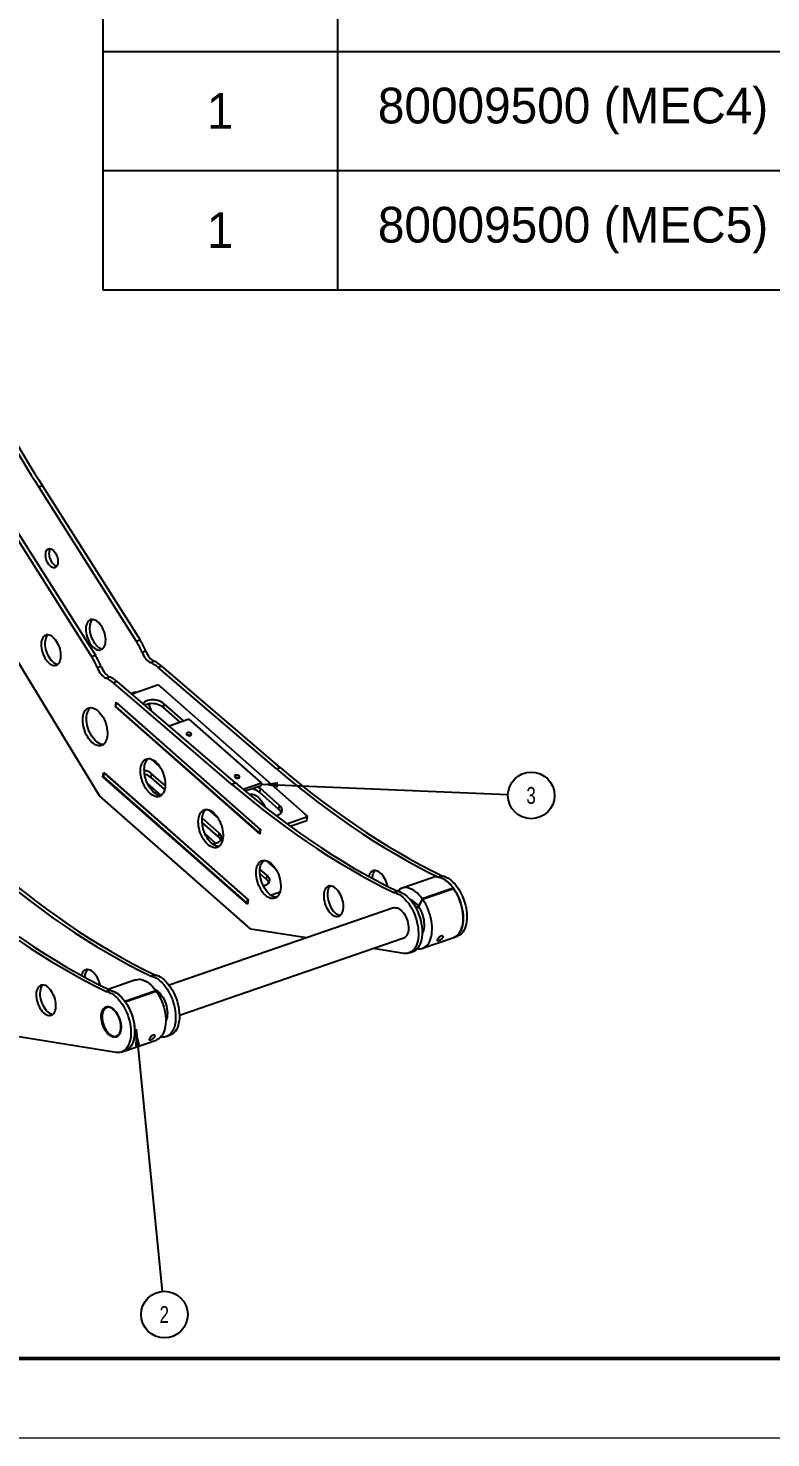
# Model space of a CAD drawing. Header units: millimetres. Extents: x 0 to 420, y 0 to 297.
# Drawn here: x 116.4 to 210, y 0 to 177.4 of the extents above; entities that cross this region are included whole.
import ezdxf

# ---------------------------------------------------------------- set-up
doc = ezdxf.new("R2010")
doc.units = ezdxf.units.MM
doc.layers.add('FORMATO', color=7, linetype='Continuous')
doc.styles.add('SLDTEXTSTYLE0', font='TXT', dxfattribs={"width": 0.75})
doc.dimstyles.new('SLDDIMSTYLE0', dxfattribs={"dimtxt": 0.18, "dimasz": 2.116667, "dimexe": 0, "dimexo": 0.0625, "dimgap": 0, "dimtad": 0, "dimtih": 1, "dimtoh": 1, "dimdec": 0, "dimrnd": 1e-09, "dimzin": 0, "dimdsep": 46, "dimtxsty": 'Standard', "dimsah": 1, "dimcen": 0.09, "dimadec": 0, "dimazin": 0, "dimtfac": 2.116667, "dimtdec": 0, "dimtofl": 0, "dimtmove": 0, "dimatfit": 3, "dimfxl": 1, "dimfrac": 2, "dimtolj": 1, "dimtzin": 0, "dimarcsym": 0})

# ---------------------------------------------------------------- blocks, each defined once
blk = doc.blocks.new('SW_NOTE_0_7')
at = {"layer": 'FORMATO', "color": 0}
blk.add_circle((2.93, -0.12), 2.93, dxfattribs=at)
at = {"layer": 'FORMATO', "color": 0, "insert": (2.91, 0.94), "char_height": 2.12, "attachment_point": 2, "style": 'SLDTEXTSTYLE0'}
blk.add_mtext('3', dxfattribs=at)
blk = doc.blocks.new('SW_NOTE_0_8')
at = {"layer": 'FORMATO', "color": 0}
blk.add_circle((0.29, -2.92), 2.93, dxfattribs=at)
at = {"layer": 'FORMATO', "color": 0, "insert": (0.27, -1.85), "char_height": 2.12, "attachment_point": 2, "style": 'SLDTEXTSTYLE0'}
blk.add_mtext('2', dxfattribs=at)
blk = doc.blocks.new('*T20')
at = {"color": 0, "linetype": 'ByBlock', "lineweight": -2, "transparency": 16777216}
for p, q in [((0, 0), (276.03, 0)), ((0, 0), (0, -108.73)), ((276.03, 0), (276.03, -108.73)), ((0, -11), (276.03, -11)), ((29.58, -11), (29.58, -108.73)), ((88.9, -11), (88.9, -108.73)), ((159.2, -11), (159.2, -108.73)), ((186.16, -11), (186.16, -108.73)), ((232.83, -11), (232.83, -108.73)), ((0, -33.73), (276.03, -33.73)), ((0, -48.73), (276.03, -48.73)), ((0, -63.73), (276.03, -63.73)), ((0, -78.73), (276.03, -78.73)), ((0, -93.73), (276.03, -93.73)), ((0, -108.73), (276.03, -108.73))]:
    blk.add_line(p, q, dxfattribs=at)
at = {"color": 0, "transparency": 16777216, "attachment_point": 5}
for s, insert, char_height, width in [('{\\fArial|b1|i0|c0|p34;MATERIAL SUBCONTRATADO}', (138.01, -5.5), 6, 273.0273), ('{\\fArial|b1|i0|c0|p34;¿SOLDADO?}', (254.43, -22.37), 4.5, 40.2008), ('MARCA', (14.79, -22.37), 4.5, 26.5785), ('{\\fArial|b1|i0|c0|p34;CODIGO ERP}', (59.24, -22.37), 4.5, 56.3218), ('{\\fArial|b1|i0|c0|p34;PLANO A ENVIAR}', (124.05, -22.37), 4.5, 67.2949), ('{\\fArial|b1|i0|c0|p34;UDS}', (172.68, -22.37), 4.5, 23.9603), ('{\\fArial|b1|i0|c0|p34;MATERIAL}', (209.49, -22.37), 4.5, 43.671), ('2', (14.79, -41.23), 4.5, 26.5785), ('80009500 (MEC1)', (59.24, -41.23), 4.5, 56.3218), ('80009500-R0-2-MEC', (124.05, -41.23), 4.5, 67.2949), ('4', (172.68, -41.23), 4.5, 23.9603), ('NYLON', (209.49, -41.23), 4.5, 43.671), ('NO', (254.43, -41.23), 4.5, 40.2008), ('80009500 (MEC2)', (59.24, -56.23), 4.5, 56.3218), ('4', (14.79, -56.23), 4.5, 26.5785), ('80009500-R0-4-MEC', (124.05, -56.23), 4.5, 67.2949), ('2', (172.68, -56.23), 4.5, 23.9603), ('INOX', (209.49, -56.23), 4.5, 43.671), ('NO', (254.43, -56.23), 4.5, 40.2008), ('5', (14.79, -71.23), 4.5, 26.5785), ('80009500 (MEC3)', (59.24, -71.23), 4.5, 56.3218), ('80009500-R0-5-MEC', (124.05, -71.23), 4.5, 67.2949), ('1', (172.68, -71.23), 4.5, 23.9603), ('INOX', (209.49, -71.23), 4.5, 43.671), ('NO', (254.43, -71.23), 4.5, 40.2008), ('80009500 (MEC4)', (59.24, -86.23), 4.5, 56.3218), ('1', (14.79, -86.23), 4.5, 26.5785), ('80009500-R0-1-3-MEC', (124.05, -86.23), 4.5, 67.2949), ('1', (172.68, -86.23), 4.5, 23.9603), ('ST52 ó F125', (209.49, -86.23), 4.5, 43.671), ('SI', (254.43, -86.23), 4.5, 40.2008), ('1', (14.79, -101.23), 4.5, 26.5785), ('80009500 (MEC5)', (59.24, -101.23), 4.5, 56.3218), ('80009500-R0-1-6-MEC', (124.05, -101.23), 4.5, 67.2949), ('2', (172.68, -101.23), 4.5, 23.9603), ('ST52 ó F125', (209.49, -101.23), 4.5, 43.671), ('SI', (254.43, -101.23), 4.5, 40.2008)]:
    blk.add_mtext(s, dxfattribs=dict(at, insert=insert, char_height=char_height, width=width))

msp = doc.modelspace()

# ---------------------------------------------------------------- linework, layer by layer
at = {"color": 7, "linetype": 'Continuous', "lineweight": 25}
for p, q in [((118.26, 119.81), (117.79, 119.65)), ((117.79, 119.65), (130.07, 100.28)), ((118.26, 119.81), (130.54, 100.44)), ((112.16, 117.71), (124.44, 98.34)), ((112.63, 117.87), (124.91, 98.5)), ((125.44, 80.81), (111.04, 104.42)), ((130.07, 100.28), (130.54, 100.44)), ((124.44, 98.34), (124.91, 98.5)), ((131.25, 99.02), (130.79, 98.86)), ((131.86, 97.58), (132.33, 97.74)), ((125.62, 97.09), (125.15, 96.92)), ((133.3, 97.13), (132.83, 96.97)), ((147.72, 84.22), (132.83, 96.97)), ((148.19, 84.39), (133.3, 97.13)), ((126.23, 95.64), (126.7, 95.8)), ((127.67, 95.19), (127.2, 95.03)), ((142.08, 82.29), (127.2, 95.03)), ((142.55, 82.45), (127.67, 95.19)), ((132.85, 94.76), (129.52, 93.61)), ((132.85, 94.76), (133.21, 94.44)), ((133.15, 94.49), (133.16, 94.53)), ((133.16, 94.53), (151.36, 78.5)), ((133.21, 94.44), (133.25, 94.45)), ((127.43, 92.03), (127.53, 92.59)), ((127.49, 92.02), (127.58, 92.5)), ((127.53, 92.59), (145.73, 76.56)), ((127.58, 92.5), (127.62, 92.51)), ((127.58, 92.5), (145.66, 76.58)), ((133.48, 91.92), (133.56, 92.4)), ((135.99, 90.27), (133.56, 92.4)), ((127.43, 92.03), (127.5, 92.06)), ((145.63, 76), (127.43, 92.03)), ((127.49, 92.02), (145.57, 76.09)), ((135.59, 90.06), (133.48, 91.92)), ((136.74, 90.45), (134.22, 89.58)), ((136.05, 90.21), (135.99, 90.27)), ((145.84, 82.44), (136.74, 90.45)), ((131.89, 85.46), (133.08, 84.41)), ((125.87, 83.22), (125.97, 83.78)), ((125.94, 83.2), (126.02, 83.68)), ((125.97, 83.78), (144.17, 67.75)), ((126.02, 83.68), (126.06, 83.7)), ((126.02, 83.68), (144.1, 67.76)), ((131.92, 83.11), (132, 83.59)), ((133.71, 82.09), (132, 83.59)), ((147.72, 84.22), (148.19, 84.39)), ((125.87, 83.22), (125.94, 83.24)), ((144.07, 67.19), (125.87, 83.22)), ((125.94, 83.2), (144.01, 67.28)), ((133.21, 80.87), (131.45, 82.42)), ((133.64, 81.59), (131.92, 83.11)), ((142.08, 82.29), (142.55, 82.45)), ((143.51, 81.64), (145.84, 82.44)), ((143.77, 81.42), (145.78, 82.12)), ((145.61, 81.24), (145.7, 81.72)), ((148.12, 79.58), (145.7, 81.72)), ((145.84, 82.44), (145.78, 82.12)), ((144.49, 64.04), (125.44, 80.81)), ((144.38, 80.92), (144.5, 81.03)), ((148.04, 79.1), (145.61, 81.24)), ((139.17, 79.05), (140.36, 78)), ((148.04, 79.1), (148.12, 79.58)), ((149.04, 77.29), (151.65, 78.19)), ((151.33, 78.53), (151.29, 78.51)), ((151.29, 78.51), (151.65, 78.19)), ((151.36, 78.5), (151.35, 78.46)), ((151.57, 77.71), (151.65, 78.19)), ((140.5, 76.11), (138.36, 77.99)), ((140.41, 75.63), (138.36, 77.44)), ((145.57, 76.09), (145.66, 76.58)), ((145.73, 76.56), (145.63, 76)), ((145.7, 76.59), (145.66, 76.58)), ((149.46, 76.99), (151.57, 77.71)), ((140.05, 74.85), (138.73, 76.01)), ((140.41, 75.63), (140.5, 76.11)), ((145.65, 76.12), (145.57, 76.09)), ((146.56, 70.76), (145.64, 71.58)), ((146.48, 70.28), (145.64, 71.02)), ((146.45, 72.64), (147.64, 71.59)), ((146.11, 69.51), (146.01, 69.6)), ((146.48, 70.28), (146.56, 70.76)), ((159.42, 70.85), (159.36, 70.67)), ((167.45, 70.53), (163.54, 69.19)), ((168.61, 70.74), (168.14, 70.58)), ((144.01, 67.28), (144.1, 67.76)), ((144.17, 67.75), (144.07, 67.19)), ((144.14, 67.77), (144.1, 67.76)), ((146.98, 68.31), (148.18, 68.72)), ((147.53, 68.05), (147.91, 68.18)), ((147.77, 68.04), (147.7, 68.11)), ((162.97, 68.8), (162.5, 68.64)), ((166.09, 67.84), (165.6, 66.91)), ((165.65, 66.84), (166.14, 67.77)), ((170, 69.19), (166.09, 67.84)), ((170.06, 69.12), (166.14, 67.77)), ((170, 69.19), (169.94, 69.08)), ((162.47, 66.7), (134.19, 56.97)), ((144.09, 67.31), (144.01, 67.28)), ((165.23, 66.79), (165.6, 66.91)), ((165.28, 66.71), (165.65, 66.84)), ((151.49, 62.93), (144.49, 64.04)), ((135.49, 53.19), (163.77, 62.92)), ((166.14, 61.62), (170.05, 62.97)), ((170.05, 62.97), (170.52, 63.13)), ((163.76, 60.98), (159.9, 61.59)), ((164.42, 61.03), (164.89, 61.19)), ((123.2, 58.38), (123.14, 58.21)), ((129.98, 57.64), (126.53, 56.45)), ((132.39, 58.28), (131.92, 58.12)), ((126.76, 56.34), (126.29, 56.18)), ((128.62, 54.95), (132.53, 56.3)), ((128.68, 54.87), (132.59, 56.22)), ((132.47, 56.18), (132.53, 56.3)), ((133.21, 55.77), (132.93, 55.67)), ((133.26, 55.69), (132.97, 55.59)), ((133.21, 55.77), (133.15, 55.65)), ((125.82, 53.53), (125.8, 53.45)), ((127.54, 48.52), (108.27, 51.58)), ((126.71, 50.81), (126.77, 50.75)), ((128.67, 48.73), (132.58, 50.07)), ((133.17, 50.45), (133.15, 50.46)), ((133.83, 50.51), (134.3, 50.67)), ((128.2, 48.57), (128.67, 48.73))]:
    msp.add_line(p, q, dxfattribs=at)
at = {"color": 8, "linetype": 'Continuous', "lineweight": 25}
msp.add_line((135.98, 90.19), (135.99, 90.27), dxfattribs=at)
at = {"color": 7, "linetype": 'Continuous', "lineweight": 50}
msp.add_line((20, 10), (410, 10), dxfattribs=at)
at = {"color": 7, "linetype": 'Continuous', "lineweight": 18}
msp.add_line((7.53, 0), (420, 0), dxfattribs=at)
at = {"color": 7, "linetype": 'Continuous', "lineweight": 25, "flags": 128}
for points in [[(120.12, 109.86), (120.06, 109.73), (119.97, 109.63), (119.87, 109.56), (119.76, 109.52), (119.64, 109.52), (119.51, 109.55), (119.38, 109.61), (119.25, 109.71), (119.12, 109.83), (119, 109.98), (118.9, 110.16), (118.81, 110.35), (118.73, 110.54), (118.68, 110.75), (118.65, 110.95), (118.64, 111.15), (118.65, 111.33), (118.68, 111.5), (118.74, 111.64), (118.81, 111.76), (118.9, 111.85), (119.01, 111.9), (119.13, 111.92), (119.26, 111.91), (119.39, 111.86), (119.52, 111.78), (119.65, 111.67), (119.77, 111.53), (119.88, 111.37), (119.98, 111.19), (120.06, 110.99), (120.13, 110.79), (120.17, 110.58), (120.19, 110.38), (120.19, 110.19), (120.17, 110.02), (120.12, 109.86)], [(120.03, 109.69), (119.98, 109.71), (119.85, 109.77), (119.72, 109.87), (119.59, 110), (119.47, 110.15), (119.37, 110.32), (119.28, 110.51), (119.2, 110.71), (119.15, 110.91), (119.12, 111.11), (119.11, 111.31), (119.12, 111.49), (119.15, 111.66), (119.21, 111.8), (119.27, 111.9)], [(123.83, 102.45), (123.77, 102.26), (123.73, 102.04), (123.72, 101.81), (123.72, 101.57), (123.75, 101.31), (123.8, 101.06), (123.87, 100.8), (123.96, 100.55), (124.07, 100.31), (124.19, 100.08), (124.33, 99.87), (124.48, 99.68), (124.64, 99.52), (124.8, 99.38), (124.97, 99.28), (125.13, 99.2), (125.3, 99.16), (125.45, 99.16), (125.6, 99.19), (125.74, 99.25), (125.86, 99.34), (125.97, 99.47), (126.06, 99.63), (126.13, 99.81), (126.18, 100.01), (126.2, 100.23), (126.21, 100.47), (126.19, 100.72), (126.15, 100.98), (126.09, 101.23), (126.01, 101.49), (125.91, 101.74), (125.79, 101.97), (125.66, 102.19), (125.52, 102.39), (125.37, 102.57), (125.21, 102.72), (125.04, 102.84), (124.87, 102.93), (124.71, 102.98), (124.55, 103.01), (124.4, 103), (124.25, 102.95), (124.12, 102.87), (124.01, 102.76), (123.91, 102.62), (123.83, 102.45)], [(124.3, 102.61), (124.24, 102.42), (124.2, 102.2), (124.19, 101.97), (124.19, 101.73), (124.22, 101.48), (124.27, 101.22), (124.34, 100.96), (124.43, 100.71), (124.54, 100.47), (124.66, 100.24), (124.8, 100.03), (124.95, 99.84), (125.11, 99.68), (125.27, 99.54), (125.44, 99.44), (125.6, 99.36), (125.76, 99.32), (125.83, 99.32)], [(118.2, 100.51), (118.14, 100.32), (118.1, 100.1), (118.08, 99.87), (118.09, 99.63), (118.12, 99.38), (118.17, 99.12), (118.24, 98.86), (118.33, 98.61), (118.44, 98.37), (118.56, 98.14), (118.7, 97.93), (118.85, 97.74), (119.01, 97.58), (119.17, 97.44), (119.33, 97.34), (119.5, 97.26), (119.66, 97.22), (119.82, 97.22), (119.97, 97.25), (120.11, 97.31), (120.23, 97.41), (120.34, 97.53), (120.42, 97.69), (120.49, 97.87), (120.54, 98.07), (120.57, 98.3), (120.58, 98.53), (120.56, 98.78), (120.52, 99.04), (120.46, 99.3), (120.38, 99.55), (120.28, 99.8), (120.16, 100.03), (120.03, 100.25), (119.89, 100.45), (119.73, 100.63), (119.57, 100.78), (119.41, 100.9), (119.24, 100.99), (119.08, 101.05), (118.92, 101.07), (118.76, 101.06), (118.62, 101.01), (118.49, 100.93), (118.38, 100.82), (118.28, 100.68), (118.2, 100.51)], [(118.67, 100.67), (118.61, 100.48), (118.57, 100.27), (118.55, 100.03), (118.56, 99.79), (118.59, 99.54), (118.64, 99.28), (118.71, 99.02), (118.8, 98.77), (118.91, 98.53), (119.03, 98.3), (119.17, 98.09), (119.32, 97.9), (119.47, 97.74), (119.64, 97.6), (119.8, 97.5), (119.97, 97.43), (120.13, 97.39), (120.2, 97.38)], [(130.79, 98.86), (130.88, 98.64), (131, 98.42), (131.12, 98.23), (131.26, 98.05), (131.4, 97.89), (131.55, 97.76), (131.71, 97.65), (131.86, 97.58)], [(131.25, 99.02), (131.35, 98.8), (131.47, 98.58), (131.59, 98.39), (131.73, 98.21), (131.87, 98.05), (132.02, 97.92), (132.18, 97.81), (132.33, 97.74)], [(125.15, 96.92), (125.25, 96.7), (125.36, 96.49), (125.49, 96.29), (125.63, 96.11), (125.77, 95.95), (125.92, 95.82), (126.08, 95.71), (126.23, 95.64)], [(125.62, 97.09), (125.72, 96.86), (125.83, 96.65), (125.96, 96.45), (126.1, 96.27), (126.24, 96.11), (126.39, 95.98), (126.54, 95.88), (126.7, 95.8)], [(129.79, 93.7), (129.82, 93.74), (129.94, 93.85)], [(133.56, 92.4), (133.41, 92.52), (133.22, 92.63), (133.02, 92.72), (132.8, 92.8), (132.58, 92.85), (132.34, 92.88), (132.11, 92.9), (131.89, 92.89), (131.67, 92.85), (131.48, 92.8), (131.31, 92.73), (131.16, 92.64), (131.05, 92.53), (130.96, 92.41), (130.95, 92.38)], [(133.48, 91.92), (133.32, 92.04), (133.14, 92.15), (132.94, 92.24), (132.72, 92.32), (132.49, 92.37), (132.26, 92.4), (132.03, 92.42), (131.8, 92.4), (131.59, 92.37), (131.39, 92.32), (131.22, 92.25), (131.15, 92.21)], [(126.29, 87.8), (126.21, 87.61), (126.1, 87.45), (125.98, 87.31), (125.84, 87.21), (125.69, 87.14), (125.52, 87.11), (125.35, 87.1), (125.17, 87.13), (124.99, 87.2), (124.81, 87.29), (124.62, 87.42), (124.44, 87.58), (124.27, 87.76), (124.1, 87.97), (123.95, 88.2), (123.81, 88.45), (123.68, 88.71), (123.57, 88.99), (123.48, 89.27), (123.41, 89.55), (123.36, 89.84), (123.33, 90.12), (123.32, 90.39), (123.33, 90.65), (123.37, 90.89), (123.43, 91.11), (123.5, 91.31), (123.6, 91.49), (123.71, 91.64), (123.84, 91.76), (123.99, 91.84), (124.15, 91.89), (124.32, 91.91), (124.49, 91.9), (124.67, 91.85), (124.86, 91.77), (125.04, 91.66), (125.22, 91.52), (125.4, 91.35), (125.57, 91.15), (125.73, 90.93), (125.88, 90.69), (126.01, 90.44), (126.13, 90.17), (126.23, 89.89), (126.31, 89.6), (126.37, 89.32), (126.41, 89.04), (126.43, 88.76), (126.43, 88.5), (126.41, 88.24), (126.36, 88.01), (126.29, 87.8)], [(125.91, 87.26), (125.82, 87.26), (125.64, 87.29), (125.46, 87.36), (125.28, 87.46), (125.09, 87.58), (124.91, 87.74), (124.74, 87.92), (124.57, 88.13), (124.42, 88.36), (124.28, 88.61), (124.15, 88.87), (124.04, 89.15), (123.95, 89.43), (123.88, 89.71), (123.83, 90), (123.8, 90.28), (123.79, 90.55), (123.8, 90.81), (123.84, 91.05), (123.9, 91.27), (123.97, 91.48), (124.07, 91.65), (124.18, 91.8), (124.31, 91.91)], [(136.5, 88.75), (136.42, 88.71), (136.38, 88.66), (136.37, 88.6), (136.4, 88.54), (136.46, 88.48), (136.54, 88.43), (136.64, 88.4), (136.75, 88.38), (136.85, 88.39), (136.93, 88.42), (136.99, 88.47), (137.01, 88.53), (137.01, 88.59), (136.96, 88.65), (136.89, 88.71), (136.8, 88.75), (136.69, 88.77), (136.59, 88.77), (136.5, 88.75)], [(136.72, 88.39), (136.67, 88.4), (136.6, 88.41)], [(133.57, 81.39), (133.49, 81.2), (133.38, 81.04), (133.26, 80.9), (133.12, 80.8), (132.97, 80.73), (132.8, 80.69), (132.63, 80.69), (132.45, 80.72), (132.27, 80.79), (132.09, 80.88), (131.9, 81.01), (131.72, 81.17), (131.55, 81.35), (131.38, 81.56), (131.23, 81.79), (131.09, 82.04), (130.96, 82.3), (130.85, 82.57), (130.76, 82.86), (130.69, 83.14), (130.64, 83.43), (130.61, 83.71), (130.6, 83.98), (130.61, 84.24), (130.65, 84.48), (130.71, 84.7), (130.78, 84.9), (130.88, 85.08), (130.99, 85.23), (131.12, 85.34), (131.27, 85.43), (131.43, 85.48), (131.59, 85.5), (131.77, 85.49), (131.95, 85.44), (132.14, 85.36), (132.32, 85.25), (132.5, 85.11), (132.68, 84.94), (132.85, 84.74), (133.01, 84.52), (133.16, 84.28), (133.29, 84.02), (133.41, 83.75), (133.51, 83.48), (133.59, 83.19), (133.65, 82.91), (133.69, 82.62), (133.71, 82.35), (133.71, 82.08), (133.69, 81.83), (133.64, 81.6), (133.57, 81.39)], [(133.19, 80.85), (133.1, 80.85), (132.92, 80.88), (132.74, 80.95), (132.56, 81.04), (132.37, 81.17), (132.19, 81.33), (132.02, 81.51), (131.85, 81.72), (131.7, 81.95), (131.56, 82.2), (131.43, 82.46), (131.32, 82.74), (131.23, 83.02), (131.16, 83.3), (131.11, 83.59), (131.08, 83.87), (131.07, 84.14), (131.08, 84.4), (131.12, 84.64), (131.18, 84.86), (131.25, 85.06), (131.35, 85.24), (131.46, 85.39), (131.59, 85.5)], [(142.56, 83.41), (142.49, 83.37), (142.45, 83.32), (142.44, 83.26), (142.46, 83.19), (142.52, 83.13), (142.61, 83.09), (142.71, 83.05), (142.81, 83.04), (142.91, 83.05), (143, 83.08), (143.05, 83.12), (143.08, 83.18), (143.07, 83.25), (143.03, 83.31), (142.96, 83.36), (142.86, 83.4), (142.76, 83.43), (142.66, 83.43), (142.56, 83.41)], [(147.72, 84.22), (149.06, 83.09), (150.4, 81.99), (151.75, 80.92), (153.11, 79.88), (154.47, 78.87), (155.83, 77.9), (157.19, 76.95), (158.55, 76.04), (159.92, 75.16), (161.29, 74.32), (162.66, 73.5), (164.03, 72.72), (165.4, 71.97), (166.77, 71.26), (168.14, 70.58)], [(148.19, 84.39), (149.53, 83.25), (150.87, 82.15), (152.22, 81.08), (153.58, 80.04), (154.93, 79.04), (156.29, 78.06), (157.66, 77.12), (159.02, 76.2), (160.39, 75.32), (161.76, 74.48), (163.13, 73.66), (164.5, 72.88), (165.87, 72.14), (167.24, 71.42), (168.61, 70.74)], [(142.08, 82.29), (143.43, 81.15), (144.77, 80.05), (146.12, 78.98), (147.48, 77.94), (148.83, 76.94), (150.19, 75.96), (151.56, 75.02), (152.92, 74.1), (154.29, 73.22), (155.66, 72.38), (157.03, 71.56), (158.4, 70.78), (159.77, 70.04), (161.14, 69.32), (162.5, 68.64)], [(142.55, 82.45), (143.9, 81.32), (145.24, 80.21), (146.59, 79.14), (147.95, 78.11), (149.3, 77.1), (150.66, 76.12), (152.03, 75.18), (153.39, 74.27), (154.76, 73.39), (156.13, 72.54), (157.49, 71.72), (158.86, 70.94), (160.23, 70.2), (161.6, 69.48), (162.97, 68.8)], [(142.79, 83.04), (142.73, 83.06), (142.66, 83.06)], [(144.28, 80.99), (144.34, 81.01), (144.51, 81.03), (144.68, 81.02), (144.86, 80.97), (145.05, 80.89), (145.23, 80.78), (145.41, 80.63), (145.59, 80.46), (145.76, 80.27), (145.92, 80.05), (146.07, 79.81), (146.2, 79.55), (146.28, 79.39)], [(140.85, 74.97), (140.76, 74.79), (140.66, 74.62), (140.54, 74.49), (140.4, 74.39), (140.25, 74.32), (140.08, 74.28), (139.91, 74.28), (139.73, 74.31), (139.55, 74.37), (139.37, 74.47), (139.18, 74.6), (139, 74.75), (138.83, 74.94), (138.66, 75.15), (138.51, 75.38), (138.37, 75.63), (138.24, 75.89), (138.13, 76.16), (138.04, 76.44), (137.97, 76.73), (137.92, 77.01), (137.89, 77.29), (137.88, 77.56), (137.89, 77.82), (137.93, 78.07), (137.99, 78.29), (138.06, 78.49), (138.16, 78.67), (138.27, 78.81), (138.4, 78.93), (138.55, 79.02), (138.71, 79.07), (138.87, 79.09), (139.05, 79.08), (139.23, 79.03), (139.42, 78.95), (139.6, 78.84), (139.78, 78.69), (139.96, 78.52), (140.13, 78.33), (140.29, 78.11), (140.44, 77.87), (140.57, 77.61), (140.69, 77.34), (140.79, 77.06), (140.87, 76.78), (140.93, 76.5), (140.97, 76.21), (140.99, 75.94), (140.99, 75.67), (140.96, 75.42), (140.92, 75.19), (140.85, 74.97)], [(140.47, 74.44), (140.38, 74.44), (140.2, 74.47), (140.02, 74.54), (139.84, 74.63), (139.65, 74.76), (139.47, 74.92), (139.3, 75.1), (139.13, 75.31), (138.98, 75.54), (138.84, 75.79), (138.71, 76.05), (138.6, 76.32), (138.51, 76.61), (138.44, 76.89), (138.39, 77.18), (138.36, 77.45), (138.35, 77.73), (138.36, 77.99), (138.4, 78.23), (138.45, 78.45), (138.53, 78.65), (138.63, 78.83), (138.74, 78.98), (138.87, 79.09)], [(147.66, 78.32), (147.66, 78.32), (147.86, 78.37), (148.03, 78.45), (148.18, 78.54), (148.29, 78.64), (148.38, 78.76), (148.42, 78.89), (148.43, 79.03), (148.41, 79.17), (148.35, 79.31), (148.25, 79.45), (148.12, 79.58)], [(139.59, 74.81), (139.6, 74.81), (139.83, 74.82), (140.04, 74.85), (140.23, 74.9), (140.41, 74.98), (140.55, 75.07), (140.67, 75.17), (140.75, 75.29), (140.8, 75.42), (140.81, 75.56), (140.78, 75.7), (140.72, 75.84), (140.63, 75.98), (140.5, 76.11)], [(111.5, 71.76), (112.84, 70.63), (114.19, 69.53), (115.54, 68.46), (116.89, 67.42), (118.25, 66.41), (119.61, 65.43), (120.97, 64.49), (122.34, 63.58), (123.7, 62.7), (125.07, 61.85), (126.44, 61.04), (127.81, 60.26), (129.18, 59.51), (130.55, 58.8), (131.92, 58.12)], [(111.97, 71.92), (113.31, 70.79), (114.66, 69.69), (116.01, 68.62), (117.36, 67.58), (118.72, 66.57), (120.08, 65.6), (121.44, 64.65), (122.8, 63.74), (124.17, 62.86), (125.54, 62.01), (126.91, 61.2), (128.28, 60.42), (129.65, 59.67), (131.02, 58.96), (132.39, 58.28)], [(148.13, 68.56), (148.04, 68.37), (147.94, 68.21), (147.82, 68.08), (147.68, 67.98), (147.53, 67.91), (147.36, 67.87), (147.19, 67.87), (147.01, 67.9), (146.83, 67.96), (146.65, 68.06), (146.46, 68.19), (146.28, 68.34), (146.11, 68.53), (145.94, 68.73), (145.79, 68.96), (145.65, 69.21), (145.52, 69.48), (145.41, 69.75), (145.32, 70.03), (145.25, 70.32), (145.2, 70.6), (145.17, 70.88), (145.16, 71.15), (145.17, 71.41), (145.21, 71.65), (145.27, 71.88), (145.34, 72.08), (145.44, 72.25), (145.55, 72.4), (145.68, 72.52), (145.83, 72.61), (145.99, 72.66), (146.15, 72.68), (146.33, 72.67), (146.51, 72.62), (146.7, 72.54), (146.88, 72.43), (147.06, 72.28), (147.24, 72.11), (147.41, 71.92), (147.57, 71.7), (147.72, 71.46), (147.85, 71.2), (147.97, 70.93), (148.07, 70.65), (148.15, 70.37), (148.21, 70.08), (148.25, 69.8), (148.27, 69.53), (148.27, 69.26), (148.24, 69.01), (148.2, 68.77), (148.13, 68.56)], [(147.75, 68.03), (147.66, 68.03), (147.48, 68.06), (147.3, 68.12), (147.11, 68.22), (146.93, 68.35), (146.75, 68.5), (146.58, 68.69), (146.41, 68.9), (146.26, 69.13), (146.12, 69.37), (145.99, 69.64), (145.88, 69.91), (145.79, 70.19), (145.72, 70.48), (145.67, 70.76), (145.64, 71.04), (145.63, 71.31), (145.64, 71.57), (145.68, 71.82), (145.73, 72.04), (145.81, 72.24), (145.91, 72.42), (146.02, 72.56), (146.15, 72.68)], [(161.73, 69.42), (161.68, 69.63), (161.6, 69.89), (161.5, 70.14), (161.38, 70.37), (161.25, 70.59), (161.11, 70.79), (160.95, 70.97), (160.79, 71.12), (160.63, 71.24), (160.46, 71.33), (160.3, 71.38), (160.14, 71.41), (159.98, 71.39), (159.84, 71.35), (159.71, 71.27), (159.6, 71.16), (159.5, 71.02), (159.42, 70.85)], [(105.87, 69.82), (107.21, 68.69), (108.55, 67.59), (109.9, 66.52), (111.26, 65.48), (112.62, 64.47), (113.98, 63.5), (115.34, 62.55), (116.7, 61.64), (118.07, 60.76), (119.44, 59.91), (120.81, 59.1), (122.18, 58.32), (123.55, 57.57), (124.92, 56.86), (126.29, 56.18)], [(106.34, 69.98), (107.68, 68.85), (109.02, 67.75), (110.37, 66.68), (111.73, 65.64), (113.08, 64.63), (114.44, 63.66), (115.81, 62.71), (117.17, 61.8), (118.54, 60.92), (119.91, 60.07), (121.28, 59.26), (122.65, 58.48), (124.02, 57.73), (125.39, 57.02), (126.76, 56.34)], [(146.06, 69.5), (146.11, 69.51), (146.3, 69.56), (146.47, 69.63), (146.62, 69.72), (146.73, 69.83), (146.82, 69.95), (146.86, 70.08), (146.87, 70.22), (146.85, 70.36), (146.79, 70.5), (146.69, 70.63), (146.56, 70.76)], [(153.79, 68.91), (153.73, 68.72), (153.69, 68.5), (153.67, 68.27), (153.68, 68.03), (153.71, 67.78), (153.76, 67.52), (153.83, 67.26), (153.92, 67.01), (154.02, 66.77), (154.15, 66.54), (154.29, 66.33), (154.43, 66.14), (154.59, 65.98), (154.76, 65.84), (154.92, 65.74), (155.09, 65.66), (155.25, 65.62), (155.41, 65.62), (155.56, 65.65), (155.69, 65.71), (155.82, 65.81), (155.92, 65.93), (156.01, 66.09), (156.08, 66.27), (156.13, 66.47), (156.16, 66.7), (156.16, 66.93), (156.15, 67.18), (156.11, 67.44), (156.05, 67.7), (155.97, 67.95), (155.87, 68.2), (155.75, 68.43), (155.62, 68.65), (155.48, 68.85), (155.32, 69.03), (155.16, 69.18), (155, 69.3), (154.83, 69.39), (154.66, 69.45), (154.5, 69.47), (154.35, 69.46), (154.21, 69.41), (154.08, 69.33), (153.96, 69.22), (153.86, 69.08), (153.79, 68.91)], [(166.09, 67.84), (165.88, 68.12), (165.66, 68.36), (165.44, 68.58), (165.21, 68.77), (164.97, 68.93), (164.74, 69.06), (164.5, 69.16), (164.27, 69.23), (164.05, 69.26), (163.83, 69.25), (163.62, 69.21), (163.42, 69.14), (163.23, 69.03), (163.06, 68.9), (162.97, 68.81)], [(170, 69.19), (169.79, 69.46), (169.58, 69.71), (169.35, 69.93), (169.12, 70.12), (168.89, 70.28), (168.65, 70.41), (168.42, 70.51), (168.18, 70.57), (167.96, 70.6), (167.74, 70.6), (167.53, 70.56), (167.45, 70.53)], [(168.14, 70.58), (168.37, 70.52), (168.6, 70.43), (168.84, 70.31), (169.08, 70.15), (169.31, 69.96), (169.54, 69.75), (169.76, 69.51), (169.97, 69.24), (170.17, 68.95), (170.36, 68.64), (170.53, 68.31), (170.69, 67.97), (170.83, 67.62), (170.95, 67.26), (171.05, 66.9), (171.13, 66.53), (171.19, 66.17), (171.23, 65.81), (171.24, 65.46), (171.23, 65.12), (171.21, 64.8), (171.15, 64.49), (171.08, 64.21), (170.99, 63.94), (170.87, 63.71), (170.74, 63.5), (170.59, 63.32), (170.42, 63.17), (170.24, 63.05), (170.05, 62.97)], [(168.61, 70.74), (168.84, 70.68), (169.07, 70.59), (169.31, 70.47), (169.54, 70.31), (169.78, 70.13), (170, 69.91), (170.23, 69.67), (170.44, 69.4), (170.64, 69.11), (170.83, 68.8), (171, 68.47), (171.16, 68.13), (171.3, 67.78), (171.42, 67.42), (171.52, 67.06), (171.6, 66.69), (171.66, 66.33), (171.7, 65.97), (171.71, 65.62), (171.7, 65.28), (171.67, 64.96), (171.62, 64.65), (171.55, 64.37), (171.46, 64.11), (171.34, 63.87), (171.21, 63.66), (171.06, 63.48), (170.89, 63.33), (170.71, 63.21), (170.52, 63.13)], [(154.25, 69.07), (154.2, 68.88), (154.16, 68.66), (154.14, 68.43), (154.15, 68.19), (154.18, 67.94), (154.23, 67.68), (154.3, 67.42), (154.39, 67.17), (154.49, 66.93), (154.62, 66.7), (154.76, 66.49), (154.9, 66.3), (155.06, 66.14), (155.22, 66), (155.39, 65.9), (155.56, 65.82), (155.72, 65.79), (155.79, 65.78)], [(162.5, 68.64), (162.74, 68.59), (162.97, 68.49), (163.21, 68.37), (163.44, 68.21), (163.68, 68.03), (163.9, 67.81), (164.12, 67.57), (164.34, 67.3), (164.54, 67.01), (164.72, 66.7), (164.9, 66.37), (165.05, 66.03), (165.19, 65.68), (165.32, 65.32), (165.42, 64.96), (165.5, 64.59), (165.56, 64.23), (165.59, 63.87), (165.61, 63.52), (165.6, 63.18), (165.57, 62.86), (165.52, 62.55), (165.45, 62.27), (165.35, 62.01), (165.24, 61.77), (165.11, 61.56), (164.95, 61.38), (164.79, 61.23), (164.6, 61.11), (164.41, 61.03), (164.2, 60.98), (163.98, 60.96), (163.76, 60.98)], [(162.97, 68.8), (163.21, 68.75), (163.44, 68.66), (163.68, 68.53), (163.91, 68.38), (164.14, 68.19), (164.37, 67.97), (164.59, 67.73), (164.8, 67.46), (165.01, 67.17), (165.19, 66.86), (165.37, 66.54), (165.52, 66.2), (165.66, 65.84), (165.78, 65.48), (165.89, 65.12), (165.97, 64.75), (166.03, 64.39), (166.06, 64.03), (166.08, 63.68), (166.07, 63.35), (166.04, 63.02), (165.99, 62.72), (165.92, 62.43), (165.82, 62.17), (165.71, 61.93), (165.58, 61.72), (165.42, 61.54), (165.26, 61.39), (165.07, 61.27), (164.89, 61.19)], [(165.46, 61.58), (165.63, 61.56), (165.85, 61.56), (166.06, 61.6), (166.26, 61.67), (166.45, 61.78), (166.62, 61.92), (166.78, 62.08), (166.91, 62.28), (167.04, 62.51), (167.14, 62.76), (167.22, 63.04), (167.28, 63.34), (167.31, 63.65), (167.33, 63.98), (167.32, 64.33), (167.3, 64.68), (167.24, 65.04), (167.17, 65.4), (167.08, 65.77), (166.97, 66.13), (166.84, 66.48), (166.69, 66.82), (166.52, 67.16), (166.34, 67.47), (166.14, 67.77)], [(170.05, 62.97), (170.17, 63.02), (170.36, 63.12), (170.53, 63.26), (170.69, 63.43), (170.83, 63.63), (170.95, 63.86), (171.05, 64.11), (171.13, 64.38), (171.19, 64.68), (171.23, 65), (171.24, 65.33), (171.24, 65.67), (171.21, 66.03), (171.16, 66.39), (171.08, 66.75), (170.99, 67.11), (170.88, 67.47), (170.75, 67.83), (170.6, 68.17), (170.43, 68.5), (170.25, 68.82), (170.06, 69.12)], [(162.47, 66.7), (162.48, 66.71), (162.63, 66.74), (162.78, 66.73), (162.95, 66.69), (163.11, 66.62), (163.28, 66.51), (163.44, 66.38), (163.6, 66.21), (163.75, 66.03), (163.89, 65.82), (164.01, 65.59), (164.12, 65.35), (164.21, 65.09), (164.28, 64.84), (164.33, 64.58), (164.36, 64.33), (164.36, 64.08), (164.35, 63.85), (164.31, 63.64), (164.25, 63.45)], [(166.08, 63.44), (166.1, 63.47), (166.2, 63.66), (166.27, 63.86), (166.33, 64.1), (166.36, 64.35), (166.37, 64.62), (166.35, 64.9), (166.31, 65.19), (166.25, 65.48), (166.17, 65.77), (166.06, 66.06), (165.94, 66.33), (165.8, 66.6), (165.65, 66.84)], [(125.51, 56.96), (125.46, 57.17), (125.38, 57.42), (125.28, 57.67), (125.16, 57.91), (125.03, 58.13), (124.89, 58.33), (124.74, 58.5), (124.58, 58.65), (124.41, 58.77), (124.24, 58.86), (124.08, 58.92), (123.92, 58.94), (123.77, 58.93), (123.62, 58.88), (123.49, 58.81), (123.38, 58.69), (123.28, 58.55), (123.2, 58.38)], [(117.57, 56.45), (117.51, 56.25), (117.47, 56.04), (117.45, 55.81), (117.46, 55.56), (117.49, 55.31), (117.54, 55.05), (117.61, 54.8), (117.7, 54.55), (117.81, 54.3), (117.93, 54.08), (118.07, 53.87), (118.22, 53.68), (118.37, 53.51), (118.54, 53.38), (118.7, 53.27), (118.87, 53.2), (119.03, 53.16), (119.19, 53.15), (119.34, 53.18), (119.48, 53.25), (119.6, 53.34), (119.71, 53.47), (119.79, 53.62), (119.86, 53.8), (119.91, 54.01), (119.94, 54.23), (119.94, 54.47), (119.93, 54.72), (119.89, 54.97), (119.83, 55.23), (119.75, 55.49), (119.65, 55.73), (119.53, 55.97), (119.4, 56.19), (119.26, 56.39), (119.1, 56.57), (118.94, 56.72), (118.78, 56.84), (118.61, 56.93), (118.45, 56.98), (118.29, 57), (118.13, 56.99), (117.99, 56.95), (117.86, 56.87), (117.75, 56.76), (117.65, 56.61), (117.57, 56.45)], [(129.98, 57.64), (130.06, 57.66), (130.27, 57.7), (130.49, 57.71), (130.72, 57.68), (130.95, 57.61), (131.18, 57.52), (131.42, 57.39), (131.65, 57.22), (131.88, 57.03), (132.11, 56.81), (132.32, 56.57), (132.53, 56.3)], [(131.92, 58.12), (132.15, 58.06), (132.39, 57.97), (132.62, 57.84), (132.86, 57.69), (133.09, 57.5), (133.32, 57.29), (133.54, 57.04), (133.75, 56.77), (133.95, 56.48), (134.14, 56.18), (134.31, 55.85), (134.47, 55.51), (134.61, 55.16), (134.73, 54.8), (134.83, 54.43), (134.91, 54.07), (134.97, 53.7), (135.01, 53.35), (135.02, 53), (135.02, 52.66), (134.99, 52.33), (134.94, 52.03), (134.86, 51.74), (134.77, 51.48), (134.65, 51.24), (134.52, 51.03), (134.37, 50.85), (134.2, 50.7), (134.02, 50.59), (133.82, 50.5), (133.61, 50.45), (133.4, 50.44), (133.17, 50.45)], [(132.39, 58.28), (132.62, 58.22), (132.85, 58.13), (133.09, 58.01), (133.33, 57.85), (133.56, 57.66), (133.79, 57.45), (134.01, 57.2), (134.22, 56.94), (134.42, 56.65), (134.61, 56.34), (134.78, 56.01), (134.94, 55.67), (135.08, 55.32), (135.2, 54.96), (135.3, 54.59), (135.38, 54.23), (135.44, 53.87), (135.48, 53.51), (135.49, 53.16), (135.49, 52.82), (135.46, 52.5), (135.4, 52.19), (135.33, 51.9), (135.24, 51.64), (135.12, 51.4), (134.99, 51.19), (134.84, 51.01), (134.67, 50.86), (134.49, 50.75), (134.3, 50.67)], [(118.04, 56.61), (117.98, 56.41), (117.94, 56.2), (117.92, 55.97), (117.93, 55.73), (117.96, 55.47), (118.01, 55.22), (118.08, 54.96), (118.17, 54.71), (118.28, 54.47), (118.4, 54.24), (118.54, 54.03), (118.69, 53.84), (118.84, 53.68), (119.01, 53.54), (119.17, 53.43), (119.34, 53.36), (119.5, 53.32), (119.57, 53.31)], [(126.29, 56.18), (126.52, 56.12), (126.75, 56.03), (126.99, 55.91), (127.23, 55.75), (127.46, 55.56), (127.69, 55.35), (127.91, 55.1), (128.12, 54.84), (128.32, 54.55), (128.51, 54.24), (128.68, 53.91), (128.84, 53.57), (128.98, 53.22), (129.1, 52.86), (129.2, 52.49), (129.28, 52.13), (129.34, 51.77), (129.38, 51.41), (129.39, 51.06), (129.38, 50.72), (129.36, 50.4), (129.3, 50.09), (129.23, 49.81), (129.14, 49.54), (129.02, 49.31), (128.89, 49.1), (128.74, 48.91), (128.57, 48.76), (128.39, 48.65), (128.19, 48.56), (127.98, 48.51), (127.76, 48.5), (127.54, 48.52)], [(126.76, 56.34), (126.99, 56.28), (127.22, 56.19), (127.46, 56.07), (127.69, 55.91), (127.93, 55.72), (128.15, 55.51), (128.38, 55.27), (128.59, 55), (128.79, 54.71), (128.98, 54.4), (129.15, 54.07), (129.31, 53.73), (129.45, 53.38), (129.57, 53.02), (129.67, 52.66), (129.75, 52.29), (129.81, 51.93), (129.85, 51.57), (129.86, 51.22), (129.85, 50.88), (129.82, 50.56), (129.77, 50.25), (129.7, 49.97), (129.61, 49.7), (129.49, 49.47), (129.36, 49.26), (129.21, 49.08), (129.04, 48.93), (128.86, 48.81), (128.67, 48.73)], [(126.76, 56.34), (126.8, 56.33), (127.04, 56.27), (127.27, 56.17), (127.51, 56.04), (127.74, 55.88), (127.97, 55.69), (128.2, 55.47), (128.41, 55.22), (128.62, 54.95)], [(132.59, 56.22), (132.78, 55.92), (132.96, 55.61), (133.13, 55.28), (133.28, 54.93), (133.41, 54.58), (133.52, 54.22), (133.61, 53.86), (133.69, 53.49), (133.74, 53.13), (133.77, 52.78), (133.77, 52.43), (133.76, 52.1), (133.72, 51.79), (133.66, 51.49), (133.58, 51.21), (133.48, 50.96), (133.36, 50.73), (133.22, 50.54), (133.06, 50.37), (132.89, 50.23), (132.7, 50.12), (132.58, 50.07)], [(133.26, 55.69), (133.42, 55.45), (133.56, 55.19), (133.68, 54.91), (133.78, 54.63), (133.87, 54.34), (133.93, 54.05), (133.97, 53.76), (133.98, 53.47), (133.97, 53.21), (133.94, 52.95), (133.89, 52.72), (133.81, 52.51), (133.77, 52.43)], [(128.03, 50.98), (127.95, 50.81), (127.85, 50.67), (127.74, 50.56), (127.61, 50.48), (127.47, 50.44), (127.31, 50.42), (127.15, 50.45), (126.99, 50.5), (126.82, 50.59), (126.66, 50.71), (126.5, 50.86), (126.34, 51.04), (126.2, 51.24), (126.07, 51.46), (125.95, 51.69), (125.85, 51.94), (125.77, 52.2), (125.71, 52.45), (125.67, 52.71), (125.66, 52.96), (125.66, 53.2), (125.69, 53.42), (125.74, 53.62), (125.81, 53.8), (125.89, 53.96), (126, 54.09), (126.12, 54.18), (126.26, 54.24), (126.41, 54.27), (126.57, 54.27), (126.73, 54.23), (126.9, 54.16), (127.06, 54.05), (127.23, 53.91), (127.38, 53.75), (127.53, 53.56), (127.67, 53.35), (127.79, 53.12), (127.9, 52.88), (127.99, 52.63), (128.06, 52.37), (128.11, 52.12), (128.14, 51.86), (128.15, 51.62), (128.13, 51.39), (128.09, 51.17), (128.03, 50.98)], [(125.92, 53.79), (125.85, 53.62), (125.8, 53.43), (125.77, 53.22), (125.76, 52.99), (125.77, 52.75), (125.8, 52.51), (125.86, 52.26), (125.93, 52.01), (126.03, 51.77), (126.14, 51.54), (126.26, 51.32), (126.4, 51.13), (126.55, 50.95), (126.71, 50.81), (126.87, 50.69), (127.03, 50.61), (127.19, 50.55), (127.34, 50.53), (127.49, 50.55), (127.63, 50.6), (127.75, 50.68), (127.86, 50.79), (127.96, 50.93), (128.03, 51.1), (128.08, 51.29), (128.11, 51.5), (128.12, 51.73), (128.11, 51.97), (128.08, 52.22), (128.02, 52.47), (127.95, 52.72), (127.85, 52.96), (127.74, 53.19), (127.62, 53.4), (127.48, 53.6), (127.33, 53.77), (127.17, 53.92), (127.01, 54.03), (126.85, 54.12), (126.69, 54.17), (126.53, 54.19), (126.39, 54.18), (126.25, 54.13), (126.13, 54.05), (126.02, 53.94), (125.92, 53.79)], [(125.82, 53.53), (125.87, 53.72), (125.95, 53.9)], [(128.68, 54.87), (128.87, 54.58), (129.05, 54.26), (129.22, 53.93), (129.37, 53.59), (129.5, 53.23), (129.61, 52.87), (129.7, 52.51), (129.78, 52.15), (129.83, 51.79), (129.85, 51.43), (129.86, 51.09), (129.85, 50.76), (129.81, 50.44), (129.75, 50.14), (129.67, 49.87), (129.57, 49.62), (129.45, 49.39), (129.31, 49.19), (129.15, 49.02), (128.98, 48.88), (128.79, 48.78), (128.67, 48.73)]]:
    msp.add_lwpolyline(points, dxfattribs=at)
at = {"color": 7, "linetype": 'Continuous', "lineweight": 25}
for centre, radius, start, end in [((290.87, 229.3), 204.89, 208.3299, 212.3546), ((291.34, 229.46), 204.89, 208.3299, 212.3546), ((125.22, 102.29), 0.974, 132.3242, 160.578), ((119.59, 100.35), 0.974, 132.3242, 160.578), ((123, 95.83), 8.35, 21.3062, 32.2144), ((123.47, 95.99), 8.35, 21.3062, 32.2144), ((117.37, 93.89), 8.35, 21.3062, 32.2144), ((117.84, 94.05), 8.35, 21.3062, 32.2144), ((130.98, 94.5), 3.51, 48.6202, 67.3162), ((130.51, 94.34), 3.51, 48.6202, 67.3162), ((124.88, 92.4), 3.51, 48.6202, 67.3162), ((125.35, 92.56), 3.51, 48.6202, 67.3162), ((129.97, 93.01), 0.842, 77.0215, 128.5607), ((127.67, 90.47), 4.41, 13.9112, 25.7443), ((136.58, 87.93), 0.526, 61.6928, 98.2469), ((130.67, 81.96), 2.11, 50.7328, 79.0587), ((130.61, 81.51), 2.06, 50.58, 75.7019), ((142.64, 82.58), 0.526, 61.6928, 98.2469), ((144.25, 79.55), 2.16, 50.9907, 81.8249), ((144.55, 80.38), 1.76, 49.3941, 63.8464), ((147.48, 78.41), 0.887, 18.2202, 51.2425), ((139.86, 74.94), 0.887, 18.2202, 51.2425), ((161.64, 70.37), 1.87, 160.0405, 177.8209), ((160.8, 70.69), 0.974, 132.3242, 160.578), ((145.92, 69.59), 0.887, 18.2202, 51.2425), ((155.17, 68.75), 0.974, 132.3242, 160.578), ((163.86, 65.78), 2.07, 33.0887, 68.944), ((163.47, 63.68), 0.817, 291.6069, 343.2145), ((124.59, 58.22), 0.974, 132.3242, 160.578), ((118.95, 56.28), 0.974, 132.3242, 160.578), ((125.42, 57.91), 1.87, 160.0405, 177.8209), ((131.33, 54.48), 2.28, 34.2918, 62.8317), ((126.65, 53.56), 0.777, 115.9, 154.3047), ((127.47, 51.46), 0.987, 225.5437, 278.3719)]:
    msp.add_arc(centre, radius, start, end, dxfattribs=at)
for points, knots in [([(168.7, 62.99), (168.68, 62.95), (168.64, 62.89), (168.53, 62.8), (168.4, 62.71), (168.27, 62.64), (168.15, 62.6), (168.05, 62.58), (167.98, 62.59), (167.96, 62.64), (167.97, 62.71), (168.03, 62.81), (168.12, 62.91), (168.23, 63.01), (168.35, 63.1), (168.48, 63.16), (168.59, 63.18), (168.68, 63.17), (168.72, 63.12), (168.73, 63.06), (168.71, 63.01), (168.7, 62.99)], [0, 0, 0, 0, 0.0534581, 0.1069082, 0.1605684, 0.2143716, 0.2679444, 0.3212728, 0.374724, 0.4284729, 0.4822316, 0.5356985, 0.5890273, 0.6425824, 0.6963808, 0.7500589, 0.8034376, 0.8568064, 0.9104683, 0.9642709, 1, 1, 1, 1]), ([(131.7, 50.25), (131.72, 50.28), (131.76, 50.35), (131.86, 50.46), (131.97, 50.55), (132.1, 50.63), (132.22, 50.68), (132.33, 50.69), (132.4, 50.67), (132.44, 50.61), (132.42, 50.53), (132.37, 50.43), (132.27, 50.34), (132.15, 50.25), (132.02, 50.17), (131.89, 50.12), (131.78, 50.09), (131.7, 50.09), (131.67, 50.13), (131.67, 50.18), (131.69, 50.23), (131.7, 50.25)], [0, 0, 0, 0, 0.053458, 0.106908, 0.160568, 0.214372, 0.267944, 0.321273, 0.374724, 0.428473, 0.482232, 0.535699, 0.589027, 0.642582, 0.696381, 0.750059, 0.803438, 0.856806, 0.910468, 0.964271, 1, 1, 1, 1])]:
    msp.add_open_spline(points, degree=3, knots=knots, dxfattribs=at)

# ---------------------------------------------------------------- block references
msp.add_blockref('*T20', (125.84, 253.25))
at = {"layer": 'FORMATO', "color": 7}
for name, p in [('SW_NOTE_0_7', (176.89, 80.98)), ('SW_NOTE_0_8', (133.32, 18.43))]:
    msp.add_blockref(name, p, dxfattribs=at)

# ---------------------------------------------------------------- leaders
for points in [[(145.81, 82.28), (176.89, 80.98)], [(130.03, 51.42), (133.32, 18.43)]]:
    msp.add_leader(points, dimstyle='SLDDIMSTYLE0', dxfattribs=at)

doc.saveas('drawing.dxf')
